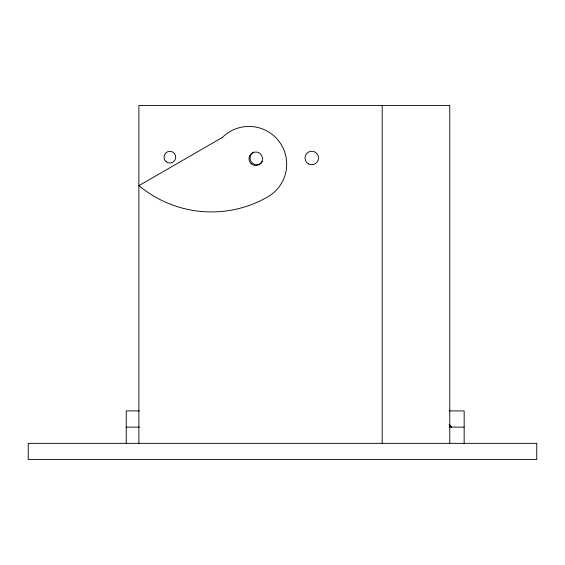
<?xml version="1.0" encoding="UTF-8"?>
<svg xmlns="http://www.w3.org/2000/svg" width="565" height="565" viewBox="0 0 565 565"><rect width="100%" height="100%" fill="white"/><g stroke="black" fill="none" stroke-linecap="round" stroke-linejoin="round"><path stroke-width="0.85" d="M139.301 410.91L126.235 410.91L126.235 443.348M449.366 410.91L464.169 410.91L464.155 443.348M126.235 427.126L139.47 427.126M449.154 427.126L464.169 427.126M449.154 424.633L451.647 427.126L449.239 424.725M449.775 443.348L449.775 105.429L138.891 105.429L138.891 443.348M382.194 105.429L382.194 443.348M262.619 161.329A6.759 6.759 0 0 1 251.983 162.727A6.759 6.759 0 0 1 253.381 152.098M222.32 137.486L138.891 185.652L140.184 186.605A112.838 112.838 0 0 0 267.838 196.811A37.714 37.714 0 0 0 278.905 141.194A37.714 37.714 0 0 0 222.32 137.486M536.75 443.348L28.25 443.348L28.25 459.571L536.75 459.571L536.75 443.348M166.216 161.788A5.883 5.883 0 0 0 175.694 158.045A5.883 5.883 0 0 0 167.713 151.71A5.883 5.883 0 0 0 166.216 161.788M308.384 163.801A6.759 6.759 0 0 0 318.526 157.946A6.759 6.759 0 0 0 308.384 152.098A6.759 6.759 0 0 0 308.384 163.801M251.178 163.737A6.759 6.759 0 0 0 262.344 160.234A6.759 6.759 0 0 0 253.734 152.31A6.759 6.759 0 0 0 251.178 163.737"/></g></svg>
